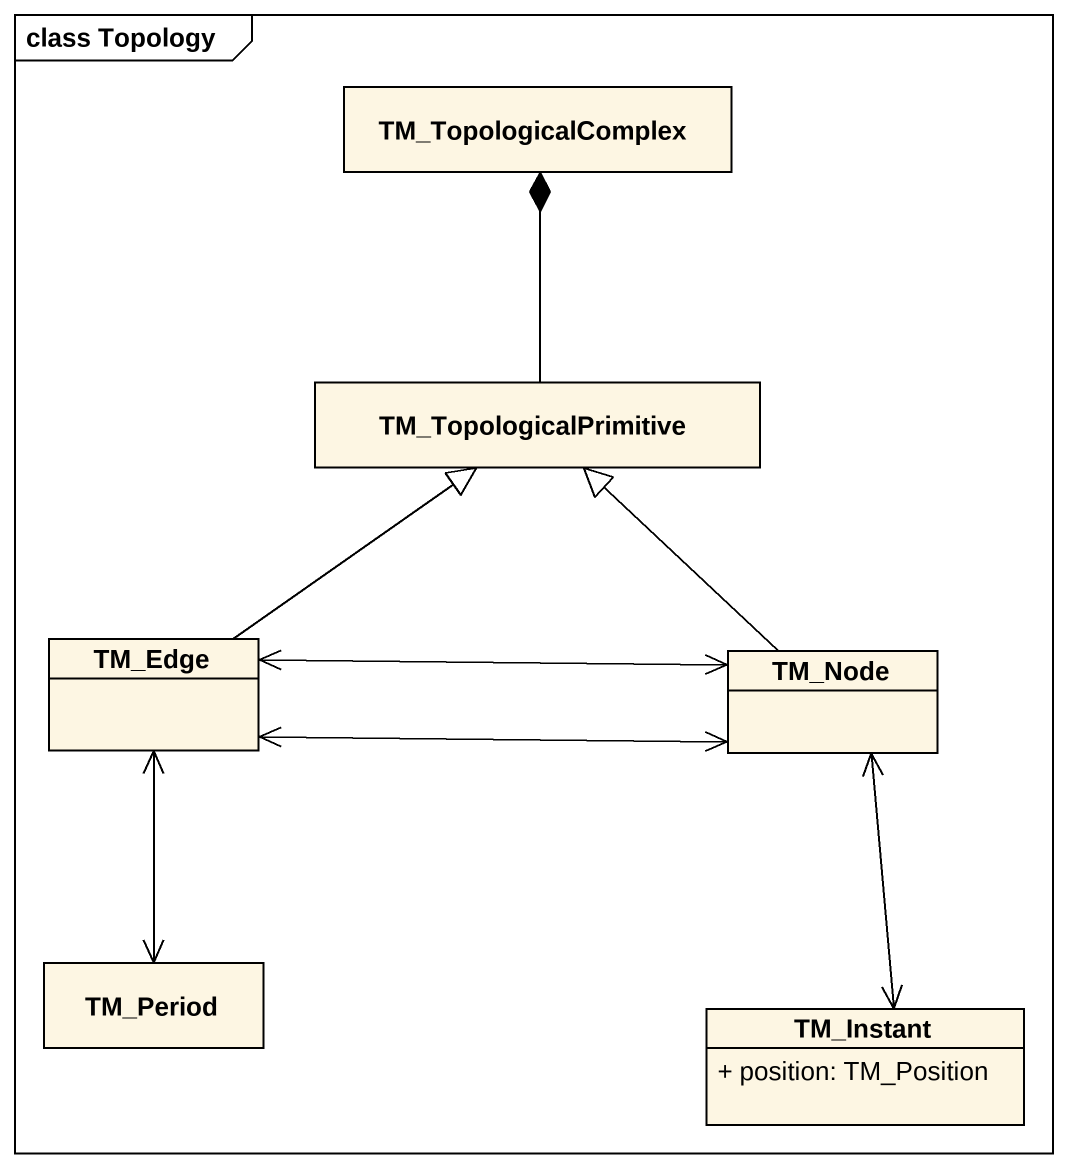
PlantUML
@startuml
mainframe class Topology
hide circle
hide empty members
skinparam classAttributeIconSize 0
class TM_TopologicalComplex
class TM_TopologicalPrimitive
class TM_Edge
class TM_Node
class TM_Period
class TM_Instant {
  + position: TM_Position
}
TM_TopologicalPrimitive -up-* TM_TopologicalComplex
TM_Edge -up-|> TM_TopologicalPrimitive
TM_Edge <-right-> TM_Node
TM_Edge <-right-> TM_Node
TM_Edge <--> TM_Period
TM_Node -up-|> TM_TopologicalPrimitive
TM_Node <--> TM_Instant
@enduml
